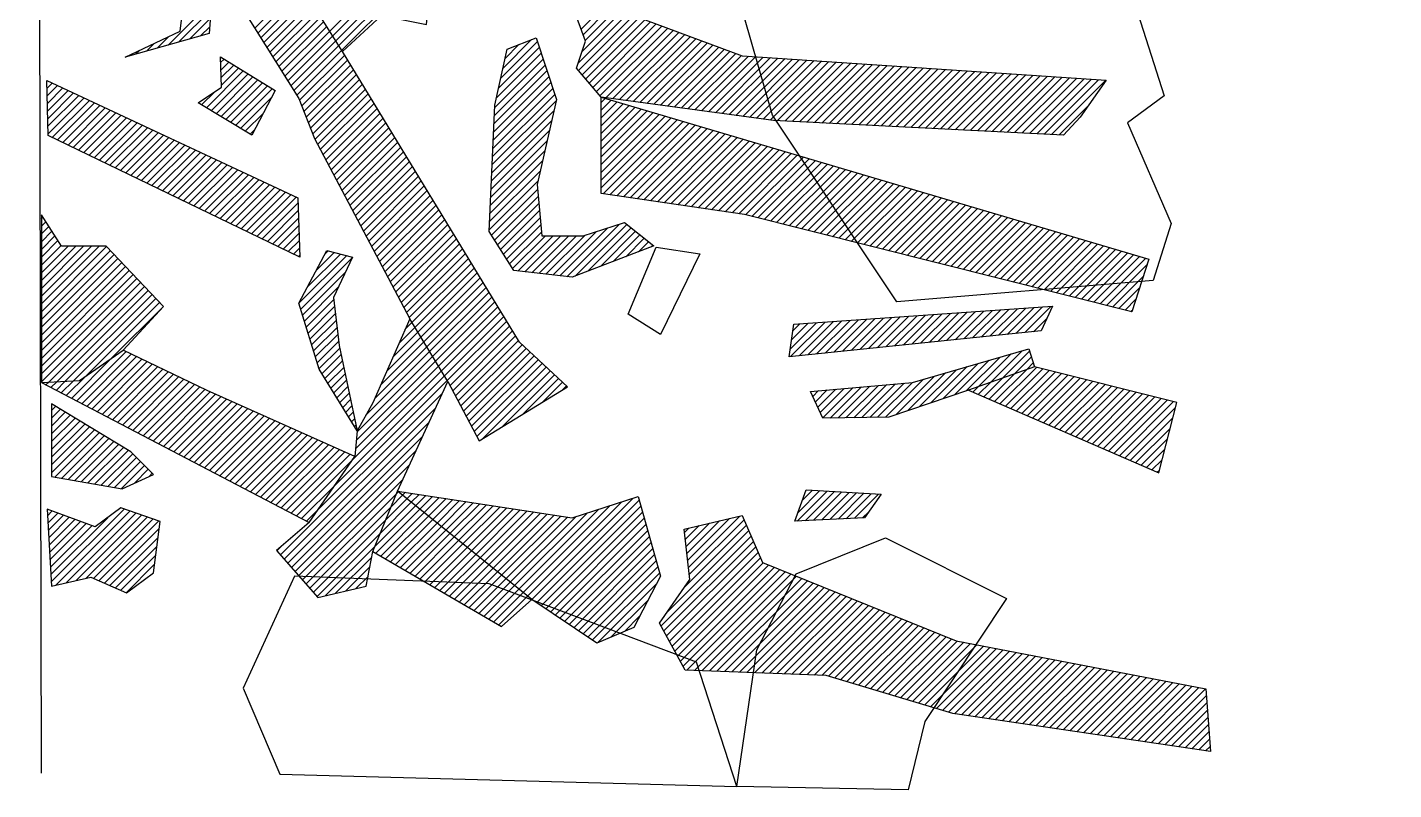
# Model space of a CAD drawing. Header units: metres. Extents: x -4.41 to -1.92, y -15.69 to -11.78.
# Drawn here: x -4.406 to -3.786, y -15.694 to -15.348 of the extents above; entities that cross this region are included whole.
import ezdxf

# ---------------------------------------------------------------- set-up
doc = ezdxf.new("R2010")
doc.units = ezdxf.units.M
doc.header["$LTSCALE"] = 25
doc.header["$MEASUREMENT"] = 0
doc.linetypes.add('STRICHPUNKTX2', pattern=[2, 1, -0.5, 0, -0.5])
doc.layers.get('0').update_dxf_attribs({"linetype": 'CONTINUOUS'})
for name, color, linetype in [('GRABUNGSGRENZE', 3, 'STRICHPUNKTX2'), ('KNOCHENSCHRAFF', 2, 'CONTINUOUS'), ('STEINE', 4, 'CONTINUOUS')]:
    doc.layers.add(name, color=color, linetype=linetype)

# ---------------------------------------------------------------- blocks, each defined once
blk = doc.blocks.new('*X5')
at = {"color": 0}
for p, q in [((-430.295, -1534.796), (-428.231, -1532.732)), ((-430.159, -1535.013), (-428.115, -1532.969)), ((-430.023, -1535.231), (-427.981, -1533.189)), ((-429.887, -1535.448), (-427.845, -1533.406)), ((-429.751, -1535.666), (-427.709, -1533.624)), ((-429.615, -1535.883), (-427.573, -1533.841)), ((-429.479, -1536.101), (-427.437, -1534.059)), ((-429.342, -1536.318), (-427.301, -1534.276)), ((-429.206, -1536.536), (-427.165, -1534.494)), ((-429.07, -1536.753), (-427.029, -1534.711)), ((-428.934, -1536.971), (-426.893, -1534.929)), ((-428.798, -1537.188), (-426.757, -1535.147)), ((-428.662, -1537.406), (-426.621, -1535.364)), ((-428.526, -1537.623), (-426.485, -1535.582)), ((-428.39, -1537.841), (-426.349, -1535.799)), ((-428.267, -1538.071), (-426.214, -1536.018)), ((-428.168, -1538.326), (-426.081, -1536.238)), ((-428.069, -1538.58), (-425.947, -1536.458)), ((-427.97, -1538.835), (-425.813, -1536.678)), ((-427.871, -1539.089), (-425.68, -1536.898)), ((-439.736, -1537.52), (-439.502, -1537.285)), ((-439.729, -1537.866), (-439.261, -1537.398)), ((-439.722, -1538.212), (-439.02, -1537.51)), ((-439.715, -1538.559), (-438.779, -1537.623)), ((-427.772, -1539.344), (-425.546, -1537.118)), ((-427.673, -1539.598), (-425.412, -1537.338)), ((-427.57, -1539.849), (-425.279, -1537.558)), ((-439.708, -1538.905), (-438.539, -1537.736)), ((-439.7, -1539.251), (-438.298, -1537.849)), ((-439.693, -1539.598), (-438.057, -1537.962)), ((-439.499, -1539.757), (-437.816, -1538.074)), ((-439.26, -1539.872), (-437.575, -1538.187)), ((-439.022, -1539.987), (-437.335, -1538.3)), ((-427.448, -1540.08), (-425.145, -1537.777)), ((-427.326, -1540.312), (-425.011, -1537.997)), ((-427.204, -1540.543), (-424.877, -1538.217)), ((-438.784, -1540.103), (-437.094, -1538.413)), ((-438.546, -1540.218), (-436.853, -1538.526)), ((-438.308, -1540.333), (-436.612, -1538.638)), ((-438.069, -1540.449), (-436.372, -1538.751)), ((-437.831, -1540.564), (-436.131, -1538.864)), ((-427.081, -1540.774), (-424.744, -1538.437)), ((-426.959, -1541.006), (-424.61, -1538.657)), ((-426.837, -1541.237), (-424.476, -1538.877)), ((-437.593, -1540.679), (-435.89, -1538.977)), ((-437.355, -1540.795), (-435.649, -1539.089)), ((-437.116, -1540.91), (-435.409, -1539.202)), ((-436.878, -1541.025), (-435.168, -1539.315)), ((-436.64, -1541.141), (-434.927, -1539.428)), ((-436.402, -1541.256), (-434.686, -1539.541)), ((-426.715, -1541.469), (-424.343, -1539.097)), ((-426.592, -1541.7), (-424.209, -1539.316)), ((-426.47, -1541.931), (-424.075, -1539.536)), ((-436.164, -1541.371), (-434.445, -1539.653)), ((-435.925, -1541.487), (-434.205, -1539.766)), ((-435.687, -1541.602), (-433.964, -1539.879)), ((-435.449, -1541.717), (-433.723, -1539.992)), ((-435.211, -1541.833), (-433.482, -1540.104)), ((-426.348, -1542.163), (-423.942, -1539.756)), ((-426.226, -1542.394), (-423.808, -1539.976)), ((-426.104, -1542.625), (-423.674, -1540.196)), ((-434.972, -1541.948), (-433.242, -1540.217)), ((-434.734, -1542.063), (-433.001, -1540.33)), ((-434.496, -1542.179), (-432.76, -1540.443)), ((-434.258, -1542.294), (-432.519, -1540.556)), ((-434.019, -1542.409), (-432.278, -1540.668)), ((-433.781, -1542.525), (-432.038, -1540.781)), ((-425.981, -1542.857), (-423.541, -1540.416)), ((-425.859, -1543.088), (-423.407, -1540.636)), ((-433.543, -1542.64), (-431.797, -1540.894)), ((-433.305, -1542.755), (-431.556, -1541.007)), ((-433.067, -1542.871), (-431.315, -1541.12)), ((-432.828, -1542.986), (-431.075, -1541.232)), ((-432.59, -1543.101), (-430.834, -1541.345)), ((-425.737, -1543.319), (-423.273, -1540.855)), ((-425.615, -1543.551), (-423.139, -1541.075)), ((-425.493, -1543.782), (-423.006, -1541.295)), ((-432.352, -1543.217), (-430.593, -1541.458)), ((-432.114, -1543.332), (-430.352, -1541.571)), ((-431.875, -1543.447), (-430.112, -1541.683)), ((-431.637, -1543.563), (-429.871, -1541.796)), ((-431.399, -1543.678), (-429.63, -1541.909)), ((-431.161, -1543.793), (-429.389, -1542.022)), ((-425.37, -1544.013), (-422.872, -1541.515)), ((-425.248, -1544.245), (-422.738, -1541.735)), ((-425.126, -1544.476), (-422.605, -1541.955)), ((-430.923, -1543.909), (-429.148, -1542.135)), ((-430.684, -1544.024), (-428.908, -1542.247)), ((-430.446, -1544.139), (-428.667, -1542.36)), ((-430.208, -1544.255), (-428.426, -1542.473)), ((-425.004, -1544.707), (-422.471, -1542.175)), ((-424.881, -1544.939), (-422.337, -1542.394)), ((-424.759, -1545.17), (-422.204, -1542.614)), ((-429.97, -1544.37), (-428.343, -1542.743)), ((-429.731, -1544.485), (-428.33, -1543.083)), ((-424.637, -1545.401), (-422.07, -1542.834)), ((-424.515, -1545.633), (-421.936, -1543.054)), ((-424.393, -1545.864), (-421.803, -1543.274)), ((-439.996, -1543.436), (-439.932, -1543.373)), ((-439.996, -1543.79), (-439.794, -1543.588)), ((-439.996, -1544.143), (-439.656, -1543.803)), ((-429.493, -1544.601), (-428.317, -1543.424)), ((-429.255, -1544.716), (-428.304, -1543.765)), ((-424.27, -1546.095), (-421.669, -1543.494)), ((-424.148, -1546.327), (-421.535, -1543.714)), ((-424.026, -1546.558), (-421.402, -1543.934)), ((-439.996, -1544.496), (-439.517, -1544.018)), ((-439.996, -1544.85), (-439.379, -1544.233)), ((-439.996, -1545.203), (-439.24, -1544.448)), ((-429.017, -1544.831), (-428.291, -1544.105)), ((-428.779, -1544.947), (-428.278, -1544.446)), ((-423.904, -1546.789), (-421.268, -1544.153)), ((-423.782, -1547.021), (-421.134, -1544.373)), ((-439.995, -1545.557), (-439.102, -1544.664)), ((-439.995, -1547.324), (-437.368, -1544.697)), ((-439.995, -1546.971), (-437.721, -1544.697)), ((-439.995, -1546.617), (-438.075, -1544.697)), ((-439.995, -1546.264), (-438.429, -1544.697)), ((-439.995, -1545.91), (-438.782, -1544.697)), ((-439.995, -1547.678), (-437.031, -1544.713)), ((-439.995, -1548.031), (-436.859, -1544.895)), ((-439.995, -1548.385), (-436.687, -1545.077)), ((-428.54, -1545.062), (-428.265, -1544.787)), ((-428.302, -1545.177), (-428.252, -1545.127)), ((-428.297, -1547.294), (-426.134, -1545.131)), ((-427.907, -1546.55), (-426.415, -1545.058)), ((-427.506, -1545.795), (-426.695, -1544.984)), ((-427.105, -1545.041), (-426.976, -1544.911)), ((-423.659, -1547.252), (-421, -1544.593)), ((-423.537, -1547.483), (-420.867, -1544.813)), ((-423.415, -1547.715), (-420.733, -1545.033)), ((-439.995, -1548.738), (-436.515, -1545.259)), ((-439.994, -1549.091), (-436.344, -1545.441)), ((-439.994, -1549.445), (-436.172, -1545.622)), ((-428.215, -1547.565), (-425.865, -1545.215)), ((-423.293, -1547.946), (-420.599, -1545.253)), ((-423.162, -1548.168), (-420.466, -1545.473)), ((-423.028, -1548.388), (-420.332, -1545.692)), ((-439.994, -1549.798), (-436, -1545.804)), ((-439.994, -1550.152), (-435.828, -1545.986)), ((-439.994, -1550.505), (-435.656, -1546.168)), ((-439.994, -1550.859), (-435.485, -1546.349)), ((-428.132, -1547.836), (-426.181, -1545.885)), ((-422.894, -1548.608), (-420.198, -1545.912)), ((-422.761, -1548.828), (-420.065, -1546.132)), ((-422.627, -1549.048), (-419.931, -1546.352)), ((-439.663, -1550.882), (-435.313, -1546.531)), ((-439.288, -1550.86), (-435.141, -1546.713)), ((-438.912, -1550.837), (-434.969, -1546.895)), ((-428.049, -1548.106), (-426.497, -1546.554)), ((-422.494, -1549.268), (-419.797, -1546.572)), ((-422.36, -1549.488), (-419.664, -1546.792)), ((-422.226, -1549.708), (-419.53, -1547.012)), ((-438.536, -1550.815), (-434.798, -1547.077)), ((-437.945, -1550.577), (-434.626, -1547.258)), ((-436.794, -1549.78), (-434.454, -1547.44)), ((-427.967, -1548.377), (-426.713, -1547.123)), ((-427.884, -1548.648), (-426.676, -1547.44)), ((-422.093, -1549.928), (-419.396, -1547.231)), ((-421.959, -1550.148), (-419.262, -1547.451)), ((-427.801, -1548.919), (-426.639, -1547.757)), ((-427.719, -1549.19), (-426.602, -1548.073)), ((-423.48, -1548.487), (-423.162, -1548.168)), ((-421.825, -1550.368), (-419.129, -1547.671)), ((-421.692, -1550.588), (-418.995, -1547.891)), ((-421.558, -1550.808), (-418.861, -1548.111)), ((-427.636, -1549.461), (-426.565, -1548.39)), ((-427.553, -1549.732), (-426.528, -1548.706)), ((-424.312, -1550.379), (-422.761, -1548.828)), ((-424.034, -1549.748), (-422.894, -1548.608)), ((-423.757, -1549.117), (-423.028, -1548.388)), ((-421.434, -1551.037), (-418.728, -1548.331)), ((-421.312, -1551.268), (-418.594, -1548.551)), ((-421.189, -1551.5), (-418.46, -1548.771)), ((-438.397, -1551.736), (-436.15, -1549.489)), ((-427.47, -1550.002), (-426.491, -1549.023)), ((-427.388, -1550.273), (-426.445, -1549.33)), ((-425.269, -1552.398), (-422.36, -1549.488)), ((-424.867, -1551.641), (-422.494, -1549.268)), ((-424.589, -1551.01), (-422.627, -1549.048)), ((-421.067, -1551.731), (-418.327, -1548.99)), ((-420.945, -1551.962), (-418.16, -1549.177)), ((-420.823, -1552.194), (-417.977, -1549.348)), ((-420.7, -1552.425), (-417.794, -1549.518)), ((-438.629, -1551.615), (-436.794, -1549.78)), ((-438.164, -1551.858), (-435.911, -1549.604)), ((-437.932, -1551.979), (-435.672, -1549.719)), ((-437.7, -1552.1), (-435.433, -1549.833)), ((-437.468, -1552.222), (-435.194, -1549.948)), ((-437.236, -1552.343), (-434.955, -1550.062)), ((-427.255, -1550.494), (-426.383, -1549.622)), ((-427.12, -1550.713), (-426.322, -1549.914)), ((-425.692, -1553.527), (-422.093, -1549.928)), ((-425.658, -1553.14), (-422.226, -1549.708)), ((-420.578, -1552.656), (-417.611, -1549.689)), ((-420.456, -1552.887), (-417.427, -1549.859)), ((-420.334, -1553.119), (-417.244, -1550.029)), ((-438.861, -1551.493), (-437.945, -1550.577)), ((-437.003, -1552.464), (-434.716, -1550.177)), ((-436.771, -1552.586), (-434.477, -1550.292)), ((-436.539, -1552.707), (-434.238, -1550.406)), ((-436.307, -1552.828), (-433.999, -1550.521)), ((-436.075, -1552.95), (-433.76, -1550.635)), ((-435.842, -1553.071), (-433.521, -1550.75)), ((-426.985, -1550.931), (-426.26, -1550.206)), ((-426.85, -1551.15), (-426.199, -1550.498)), ((-426.658, -1555.554), (-421.692, -1550.588)), ((-425.855, -1554.397), (-421.825, -1550.368)), ((-425.726, -1553.914), (-421.959, -1550.148)), ((-420.211, -1553.35), (-417.061, -1550.2)), ((-419.951, -1553.443), (-416.878, -1550.37)), ((-419.049, -1552.895), (-416.694, -1550.54)), ((-418.147, -1552.346), (-416.511, -1550.711)), ((-439.79, -1551.008), (-439.663, -1550.882)), ((-439.558, -1551.129), (-439.288, -1550.86)), ((-439.325, -1551.251), (-438.912, -1550.837)), ((-439.093, -1551.372), (-438.536, -1550.815)), ((-435.61, -1553.193), (-433.282, -1550.865)), ((-435.378, -1553.314), (-433.043, -1550.979)), ((-435.146, -1553.435), (-432.804, -1551.094)), ((-434.914, -1553.557), (-432.566, -1551.208)), ((-434.681, -1553.678), (-432.323, -1551.32)), ((-427.462, -1556.712), (-421.558, -1550.808)), ((-426.715, -1551.368), (-426.137, -1550.79)), ((-426.58, -1551.587), (-426.076, -1551.082)), ((-426.445, -1551.805), (-426.014, -1551.374)), ((-417.245, -1551.798), (-416.328, -1550.881)), ((-416.343, -1551.25), (-416.145, -1551.051)), ((-434.449, -1553.799), (-432.079, -1551.429)), ((-434.217, -1553.921), (-431.835, -1551.538)), ((-433.985, -1554.042), (-431.59, -1551.647)), ((-433.753, -1554.163), (-431.346, -1551.756)), ((-433.521, -1554.285), (-431.101, -1551.866)), ((-433.288, -1554.406), (-430.857, -1551.975)), ((-429.13, -1558.734), (-421.784, -1551.387)), ((-426.31, -1552.024), (-425.952, -1551.666)), ((-426.174, -1552.242), (-425.891, -1551.958)), ((-433.056, -1554.528), (-430.613, -1552.084)), ((-432.824, -1554.649), (-430.368, -1552.193)), ((-432.592, -1554.77), (-430.124, -1552.302)), ((-432.36, -1554.892), (-429.879, -1552.411)), ((-432.127, -1555.013), (-429.635, -1552.521)), ((-428.965, -1558.921), (-422.083, -1552.04)), ((-426.039, -1552.46), (-425.829, -1552.25)), ((-425.904, -1552.679), (-425.768, -1552.542)), ((-431.895, -1555.134), (-429.391, -1552.63)), ((-431.663, -1555.256), (-429.146, -1552.739)), ((-431.431, -1555.377), (-428.902, -1552.848)), ((-431.199, -1555.498), (-428.657, -1552.957)), ((-430.966, -1555.62), (-428.413, -1553.066)), ((-430.734, -1555.741), (-428.169, -1553.176)), ((-428.799, -1559.109), (-422.383, -1552.693)), ((-425.769, -1552.897), (-425.706, -1552.834)), ((-430.502, -1555.862), (-427.924, -1553.285)), ((-430.27, -1555.984), (-427.68, -1553.394)), ((-430.038, -1556.105), (-427.435, -1553.503)), ((-429.805, -1556.227), (-427.191, -1553.612)), ((-429.573, -1556.348), (-426.947, -1553.721)), ((-429.341, -1556.469), (-426.702, -1553.83)), ((-428.634, -1559.297), (-422.683, -1553.347)), ((-429.109, -1556.591), (-426.458, -1553.94)), ((-428.877, -1556.712), (-426.213, -1554.049)), ((-428.644, -1556.833), (-425.969, -1554.158)), ((-428.468, -1559.485), (-422.983, -1554)), ((-428.412, -1556.955), (-425.855, -1554.397)), ((-428.302, -1559.673), (-423.283, -1554.653)), ((-428.18, -1557.076), (-426.658, -1555.554)), ((-428.137, -1559.861), (-423.582, -1555.307)), ((-427.971, -1560.049), (-423.871, -1555.949)), ((-424.599, -1557.738), (-423.196, -1556.335)), ((-424.356, -1557.141), (-423.392, -1556.177)), ((-424.114, -1556.545), (-423.588, -1556.019)), ((-423.871, -1555.949), (-423.783, -1555.861)), ((-423.783, -1555.861), (-423.761, -1555.839)), ((-423.588, -1556.019), (-423.454, -1555.886)), ((-423.392, -1556.177), (-423.148, -1555.933)), ((-423.196, -1556.335), (-422.841, -1555.98)), ((-423.001, -1556.493), (-422.535, -1556.027)), ((-422.805, -1556.651), (-422.228, -1556.074)), ((-422.61, -1556.809), (-421.922, -1556.121)), ((-422.414, -1556.967), (-421.615, -1556.168)), ((-422.219, -1557.125), (-421.309, -1556.215)), ((-422.023, -1557.283), (-421.003, -1556.262)), ((-421.827, -1557.441), (-420.696, -1556.31)), ((-417.916, -1560.601), (-413.637, -1556.322)), ((-417.721, -1560.759), (-413.116, -1556.154)), ((-417.509, -1560.901), (-412.845, -1556.237)), ((-405.669, -1557.193), (-404.307, -1555.83)), ((-405.627, -1556.797), (-404.641, -1555.81)), ((-405.431, -1556.247), (-404.974, -1555.791)), ((-405.298, -1557.175), (-403.973, -1555.85)), ((-404.926, -1557.156), (-403.639, -1555.87)), ((-404.554, -1557.138), (-403.306, -1555.89)), ((-404.183, -1557.12), (-402.972, -1555.91)), ((-403.811, -1557.102), (-402.638, -1555.929)), ((-403.439, -1557.084), (-402.305, -1555.949)), ((-403.068, -1557.066), (-401.971, -1555.969)), ((-439.721, -1556.949), (-439.505, -1556.734)), ((-439.701, -1557.283), (-439.247, -1556.83)), ((-439.682, -1557.617), (-438.99, -1556.926)), ((-439.545, -1559.956), (-436.235, -1556.646)), ((-439.35, -1560.114), (-435.972, -1556.736)), ((-438.891, -1560.009), (-435.709, -1556.826)), ((-438.433, -1559.904), (-435.445, -1556.917)), ((-427.948, -1557.197), (-427.462, -1556.712)), ((-427.805, -1560.237), (-424.114, -1556.545)), ((-424.842, -1558.334), (-423.001, -1556.493)), ((-424.807, -1558.653), (-422.805, -1556.651)), ((-424.584, -1558.783), (-422.61, -1556.809)), ((-424.36, -1558.913), (-422.414, -1556.967)), ((-421.632, -1557.599), (-420.39, -1556.357)), ((-421.436, -1557.757), (-420.083, -1556.404)), ((-421.241, -1557.915), (-419.777, -1556.451)), ((-421.045, -1558.073), (-419.47, -1556.498)), ((-420.85, -1558.231), (-419.164, -1556.545)), ((-420.654, -1558.389), (-418.857, -1556.592)), ((-420.459, -1558.547), (-418.551, -1556.639)), ((-420.263, -1558.705), (-418.244, -1556.686)), ((-420.067, -1558.863), (-417.938, -1556.733)), ((-419.872, -1559.021), (-417.631, -1556.78)), ((-419.676, -1559.179), (-417.325, -1556.827)), ((-419.481, -1559.337), (-417.018, -1556.874)), ((-419.285, -1559.495), (-416.712, -1556.921)), ((-419.09, -1559.653), (-416.405, -1556.968)), ((-418.503, -1560.127), (-415.202, -1556.826)), ((-418.307, -1560.285), (-414.681, -1556.658)), ((-418.112, -1560.443), (-414.159, -1556.49)), ((-417.298, -1561.043), (-412.768, -1556.513)), ((-417.086, -1561.185), (-412.69, -1556.789)), ((-402.696, -1557.048), (-402.43, -1556.782)), ((-439.662, -1557.952), (-438.732, -1557.021)), ((-439.643, -1558.286), (-438.474, -1557.117)), ((-439.623, -1558.62), (-438.217, -1557.213)), ((-439.604, -1558.954), (-437.959, -1557.309)), ((-439.584, -1559.288), (-437.701, -1557.405)), ((-439.565, -1559.622), (-436.982, -1557.04)), ((-437.974, -1559.799), (-435.182, -1557.007)), ((-437.626, -1559.805), (-434.918, -1557.097)), ((-437.38, -1559.912), (-434.655, -1557.187)), ((-437.134, -1560.02), (-434.644, -1557.53)), ((-427.64, -1560.425), (-424.356, -1557.141)), ((-424.137, -1559.043), (-422.219, -1557.125)), ((-423.914, -1559.173), (-422.023, -1557.283)), ((-423.69, -1559.304), (-421.827, -1557.441)), ((-418.894, -1559.811), (-416.099, -1557.016)), ((-418.698, -1559.969), (-415.724, -1556.994)), ((-416.875, -1561.327), (-412.612, -1557.064)), ((-416.664, -1561.469), (-412.534, -1557.34)), ((-410.792, -1560.194), (-407.974, -1557.377)), ((-410.786, -1557.714), (-410.575, -1557.502)), ((-410.751, -1558.032), (-410.115, -1557.396)), ((-410.716, -1558.35), (-409.655, -1557.289)), ((-410.68, -1558.668), (-409.195, -1557.183)), ((-410.645, -1558.986), (-408.735, -1557.077)), ((-410.609, -1559.304), (-408.276, -1556.971)), ((-410.574, -1559.622), (-408.081, -1557.129)), ((-436.888, -1560.127), (-434.697, -1557.936)), ((-427.474, -1560.613), (-424.599, -1557.738)), ((-423.467, -1559.434), (-421.632, -1557.599)), ((-423.243, -1559.564), (-421.436, -1557.757)), ((-423.02, -1559.694), (-421.241, -1557.915)), ((-422.796, -1559.824), (-421.045, -1558.073)), ((-416.452, -1561.612), (-412.456, -1557.616)), ((-416.241, -1561.754), (-412.379, -1557.892)), ((-416.029, -1561.896), (-412.301, -1558.167)), ((-411.849, -1561.959), (-407.762, -1557.871)), ((-411.724, -1562.187), (-407.656, -1558.119)), ((-411.586, -1561.342), (-407.868, -1557.624)), ((-436.642, -1560.235), (-434.75, -1558.343)), ((-436.396, -1560.342), (-434.803, -1558.749)), ((-429.296, -1558.546), (-429.045, -1558.295)), ((-427.089, -1560.582), (-424.842, -1558.334)), ((-422.573, -1559.954), (-420.85, -1558.231)), ((-422.349, -1560.084), (-420.654, -1558.389)), ((-422.126, -1560.214), (-420.459, -1558.547)), ((-421.902, -1560.344), (-420.263, -1558.705)), ((-415.818, -1562.038), (-412.223, -1558.443)), ((-415.606, -1562.18), (-412.145, -1558.719)), ((-411.599, -1562.415), (-407.55, -1558.366)), ((-411.474, -1562.644), (-407.444, -1558.614)), ((-436.15, -1560.45), (-434.856, -1559.156)), ((-426.629, -1560.474), (-424.991, -1558.836)), ((-426.168, -1560.367), (-425.075, -1559.275)), ((-421.679, -1560.474), (-420.067, -1558.863)), ((-421.456, -1560.605), (-419.872, -1559.021)), ((-421.232, -1560.735), (-419.676, -1559.179)), ((-421.009, -1560.865), (-419.481, -1559.337)), ((-415.395, -1562.322), (-412.068, -1558.995)), ((-415.183, -1562.464), (-411.99, -1559.271)), ((-411.349, -1562.872), (-407.338, -1558.861)), ((-411.224, -1563.1), (-407.214, -1559.091)), ((-411.098, -1563.329), (-406.963, -1559.193)), ((-410.973, -1563.557), (-406.711, -1559.295)), ((-410.848, -1563.786), (-406.459, -1559.397)), ((-425.707, -1560.26), (-425.16, -1559.713)), ((-420.785, -1560.995), (-419.285, -1559.495)), ((-420.562, -1561.125), (-419.09, -1559.653)), ((-420.338, -1561.255), (-418.894, -1559.811)), ((-420.115, -1561.385), (-418.698, -1559.969)), ((-414.972, -1562.606), (-411.912, -1559.546)), ((-414.744, -1562.732), (-412.055, -1560.043)), ((-410.674, -1563.965), (-406.207, -1559.499)), ((-410.334, -1563.978), (-405.956, -1559.6)), ((-409.994, -1563.992), (-405.704, -1559.702)), ((-409.653, -1564.005), (-405.452, -1559.804)), ((-409.313, -1564.019), (-405.2, -1559.906)), ((-408.973, -1564.032), (-404.949, -1560.008)), ((-419.891, -1561.515), (-418.503, -1560.127)), ((-419.668, -1561.645), (-418.307, -1560.285)), ((-419.445, -1561.776), (-418.112, -1560.443)), ((-419.221, -1561.906), (-417.916, -1560.601)), ((-408.633, -1564.045), (-404.697, -1560.109)), ((-408.293, -1564.059), (-404.445, -1560.211)), ((-407.953, -1564.072), (-404.193, -1560.313)), ((-407.613, -1564.086), (-403.942, -1560.415)), ((-407.272, -1564.099), (-403.69, -1560.516)), ((-406.932, -1564.112), (-403.438, -1560.618)), ((-417.749, -1560.787), (-417.721, -1560.759)), ((-414.13, -1562.471), (-412.44, -1560.781)), ((-406.592, -1564.126), (-403.186, -1560.72)), ((-406.252, -1564.139), (-402.934, -1560.822)), ((-405.912, -1564.153), (-402.683, -1560.924)), ((-405.572, -1564.166), (-402.431, -1561.025)), ((-405.232, -1564.18), (-402.179, -1561.127)), ((-404.891, -1564.193), (-401.927, -1561.229)), ((-413.515, -1562.21), (-412.825, -1561.52)), ((-404.551, -1564.206), (-401.676, -1561.331)), ((-404.238, -1564.246), (-401.424, -1561.433)), ((-403.966, -1564.328), (-401.172, -1561.534)), ((-403.694, -1564.41), (-400.92, -1561.636)), ((-403.422, -1564.492), (-400.669, -1561.738)), ((-403.15, -1564.573), (-400.417, -1561.84)), ((-402.879, -1564.655), (-400.165, -1561.942)), ((-402.607, -1564.737), (-399.913, -1562.043)), ((-402.335, -1564.818), (-399.662, -1562.145)), ((-402.063, -1564.9), (-399.41, -1562.247)), ((-401.791, -1564.982), (-399.158, -1562.349)), ((-401.519, -1565.064), (-398.906, -1562.45)), ((-401.248, -1565.145), (-398.655, -1562.552)), ((-400.976, -1565.227), (-398.395, -1562.646)), ((-400.704, -1565.309), (-398.099, -1562.703)), ((-400.432, -1565.39), (-397.802, -1562.761)), ((-400.16, -1565.472), (-397.506, -1562.818)), ((-399.888, -1565.554), (-397.209, -1562.875)), ((-399.617, -1565.636), (-396.913, -1562.932)), ((-399.345, -1565.717), (-396.616, -1562.989)), ((-399.073, -1565.799), (-396.32, -1563.046)), ((-398.801, -1565.881), (-396.023, -1563.103)), ((-398.52, -1565.953), (-395.727, -1563.16)), ((-398.212, -1565.999), (-395.43, -1563.217)), ((-397.904, -1566.044), (-395.134, -1563.274)), ((-397.596, -1566.09), (-394.837, -1563.331)), ((-397.288, -1566.135), (-394.541, -1563.388)), ((-396.98, -1566.181), (-394.244, -1563.446)), ((-396.671, -1566.226), (-393.948, -1563.503)), ((-396.363, -1566.272), (-393.652, -1563.56)), ((-396.055, -1566.317), (-393.355, -1563.617)), ((-395.747, -1566.362), (-393.059, -1563.674)), ((-395.439, -1566.408), (-392.762, -1563.731)), ((-395.131, -1566.453), (-392.466, -1563.788)), ((-394.823, -1566.499), (-392.169, -1563.845)), ((-394.515, -1566.544), (-391.873, -1563.902)), ((-394.207, -1566.59), (-391.576, -1563.959)), ((-393.899, -1566.635), (-391.28, -1564.016)), ((-393.591, -1566.681), (-390.983, -1564.073)), ((-393.282, -1566.726), (-390.687, -1564.131)), ((-392.974, -1566.772), (-390.39, -1564.188)), ((-392.666, -1566.817), (-390.094, -1564.245)), ((-392.358, -1566.863), (-389.797, -1564.302)), ((-392.05, -1566.908), (-389.501, -1564.359)), ((-391.742, -1566.953), (-389.204, -1564.416)), ((-391.434, -1566.999), (-388.908, -1564.473)), ((-391.126, -1567.044), (-388.612, -1564.53)), ((-390.818, -1567.09), (-388.315, -1564.587)), ((-390.51, -1567.135), (-388.019, -1564.644)), ((-390.201, -1567.181), (-387.722, -1564.701)), ((-389.893, -1567.226), (-387.426, -1564.758)), ((-389.585, -1567.272), (-387.129, -1564.816)), ((-389.277, -1567.317), (-387.084, -1565.124)), ((-388.969, -1567.363), (-387.06, -1565.454)), ((-388.661, -1567.408), (-387.037, -1565.784)), ((-388.353, -1567.453), (-387.013, -1566.114)), ((-388.045, -1567.499), (-386.989, -1566.444)), ((-387.737, -1567.544), (-386.966, -1566.773)), ((-387.429, -1567.59), (-386.942, -1567.103)), ((-387.121, -1567.635), (-386.918, -1567.433))]:
    blk.add_line(p, q, dxfattribs=at)
blk = doc.blocks.new('*X6')
at = {"color": 0}
for p, q in [((-426.893, -1534.929), (-422.319, -1530.356)), ((-426.757, -1535.147), (-422.237, -1530.627)), ((-426.621, -1535.364), (-422.155, -1530.898)), ((-426.485, -1535.582), (-422.186, -1531.283)), ((-426.349, -1535.799), (-422.224, -1531.674)), ((-434.239, -1535.558), (-432.27, -1533.588)), ((-433.747, -1535.42), (-432.296, -1533.969)), ((-415.486, -1534.836), (-414.616, -1533.966)), ((-415.391, -1535.095), (-414.291, -1533.995)), ((-433.256, -1535.282), (-432.323, -1534.349)), ((-415.616, -1536.381), (-413.354, -1534.119)), ((-415.598, -1536.716), (-413.097, -1534.214)), ((-415.44, -1535.851), (-413.64, -1534.051)), ((-415.436, -1536.907), (-412.839, -1534.31)), ((-415.296, -1535.354), (-413.966, -1534.023)), ((-415.274, -1537.099), (-412.581, -1534.406)), ((-415.112, -1537.29), (-412.323, -1534.502)), ((-414.95, -1537.482), (-412.065, -1534.597)), ((-434.73, -1535.695), (-434.21, -1535.176)), ((-432.765, -1535.144), (-432.349, -1534.729)), ((-414.788, -1537.673), (-411.807, -1534.693)), ((-414.626, -1537.865), (-411.549, -1534.789)), ((-414.363, -1537.956), (-411.292, -1534.884)), ((-414.052, -1537.998), (-411.034, -1534.98)), ((-413.741, -1538.041), (-410.776, -1535.076)), ((-413.43, -1538.083), (-410.518, -1535.171)), ((-435.712, -1535.971), (-435.544, -1535.802)), ((-435.221, -1535.833), (-434.877, -1535.489)), ((-419.236, -1537.526), (-417.38, -1535.669)), ((-419.137, -1537.072), (-417.467, -1535.403)), ((-419.037, -1536.619), (-417.732, -1535.314)), ((-418.937, -1536.166), (-418.306, -1535.535)), ((-413.119, -1538.125), (-410.26, -1535.267)), ((-412.807, -1538.168), (-410.002, -1535.363)), ((-412.496, -1538.21), (-409.744, -1535.458)), ((-412.185, -1538.253), (-409.487, -1535.554)), ((-411.874, -1538.295), (-409.229, -1535.65)), ((-411.563, -1538.337), (-408.971, -1535.746)), ((-411.251, -1538.38), (-408.713, -1535.841)), ((-431.853, -1536.353), (-431.7, -1536.201)), ((-431.84, -1536.694), (-431.481, -1536.335)), ((-431.827, -1537.035), (-431.261, -1536.469)), ((-419.425, -1538.775), (-417.118, -1536.468)), ((-419.408, -1538.405), (-417.205, -1536.202)), ((-419.336, -1537.979), (-417.292, -1535.935)), ((-410.94, -1538.422), (-408.455, -1535.937)), ((-410.629, -1538.464), (-408.197, -1536.033)), ((-410.318, -1538.507), (-407.875, -1536.064)), ((-410.007, -1538.549), (-407.544, -1536.086)), ((-409.695, -1538.591), (-407.213, -1536.109)), ((-409.384, -1538.634), (-406.881, -1536.131)), ((-409.073, -1538.676), (-406.55, -1536.153)), ((-408.762, -1538.718), (-406.219, -1536.176)), ((-408.451, -1538.761), (-405.888, -1536.198)), ((-408.139, -1538.803), (-405.557, -1536.22)), ((-407.828, -1538.845), (-405.225, -1536.243)), ((-407.517, -1538.888), (-404.894, -1536.265)), ((-407.206, -1538.93), (-404.563, -1536.287)), ((-406.895, -1538.972), (-404.232, -1536.31)), ((-406.57, -1539.002), (-403.9, -1536.332)), ((-406.234, -1539.019), (-403.569, -1536.354)), ((-405.897, -1539.036), (-403.238, -1536.377)), ((-405.56, -1539.052), (-402.907, -1536.399)), ((-405.223, -1539.069), (-402.576, -1536.421)), ((-404.887, -1539.086), (-402.244, -1536.444)), ((-404.55, -1539.103), (-401.913, -1536.466)), ((-404.213, -1539.12), (-401.582, -1536.488)), ((-432.5, -1538.415), (-430.823, -1536.738)), ((-432.28, -1538.548), (-430.603, -1536.872)), ((-432.059, -1538.681), (-430.384, -1537.006)), ((-431.814, -1537.376), (-431.042, -1536.603)), ((-419.457, -1539.514), (-416.943, -1537.001)), ((-419.441, -1539.144), (-417.031, -1536.734)), ((-403.876, -1539.136), (-401.251, -1536.511)), ((-403.54, -1539.153), (-400.919, -1536.533)), ((-403.203, -1539.17), (-400.588, -1536.555)), ((-402.866, -1539.187), (-400.257, -1536.578)), ((-402.529, -1539.204), (-399.926, -1536.6)), ((-402.193, -1539.22), (-399.595, -1536.622)), ((-401.856, -1539.237), (-399.263, -1536.645)), ((-401.519, -1539.254), (-398.932, -1536.667)), ((-401.182, -1539.271), (-398.601, -1536.689)), ((-400.846, -1539.288), (-398.27, -1536.712)), ((-400.509, -1539.304), (-397.938, -1536.734)), ((-400.172, -1539.321), (-397.607, -1536.756)), ((-399.836, -1539.338), (-397.276, -1536.779)), ((-399.499, -1539.355), (-396.945, -1536.801)), ((-399.162, -1539.372), (-396.614, -1536.823)), ((-398.825, -1539.389), (-396.282, -1536.846)), ((-398.489, -1539.405), (-395.951, -1536.868)), ((-398.152, -1539.422), (-395.62, -1536.89)), ((-397.815, -1539.439), (-395.289, -1536.913)), ((-397.478, -1539.456), (-394.957, -1536.935)), ((-397.142, -1539.473), (-394.626, -1536.957)), ((-396.805, -1539.489), (-394.295, -1536.98)), ((-396.468, -1539.506), (-393.964, -1537.002)), ((-396.131, -1539.523), (-393.633, -1537.024)), ((-395.795, -1539.54), (-393.301, -1537.047)), ((-395.458, -1539.557), (-392.97, -1537.069)), ((-395.121, -1539.573), (-392.639, -1537.091)), ((-432.721, -1538.282), (-432.118, -1537.68)), ((-431.839, -1538.814), (-430.165, -1537.14)), ((-431.618, -1538.948), (-429.945, -1537.274)), ((-431.398, -1539.081), (-429.726, -1537.409)), ((-431.177, -1539.214), (-429.507, -1537.543)), ((-419.49, -1540.254), (-416.769, -1537.533)), ((-419.473, -1539.884), (-416.856, -1537.267)), ((-394.784, -1539.59), (-392.308, -1537.114)), ((-394.448, -1539.607), (-391.976, -1537.136)), ((-394.111, -1539.624), (-391.645, -1537.158)), ((-430.957, -1539.347), (-429.517, -1537.907)), ((-419.522, -1540.993), (-416.62, -1538.091)), ((-419.506, -1540.624), (-416.682, -1537.8)), ((-414.572, -1538.165), (-414.389, -1537.982)), ((-414.572, -1538.518), (-414.116, -1538.063)), ((-414.572, -1538.872), (-413.844, -1538.143)), ((-414.572, -1539.225), (-413.571, -1538.224)), ((-414.572, -1539.579), (-413.298, -1538.305)), ((-393.774, -1539.641), (-392.435, -1538.302)), ((-430.737, -1539.48), (-429.907, -1538.651)), ((-419.538, -1541.363), (-416.722, -1538.547)), ((-414.572, -1539.932), (-413.025, -1538.386)), ((-414.572, -1540.286), (-412.753, -1538.467)), ((-414.572, -1540.639), (-412.48, -1538.547)), ((-414.571, -1540.993), (-412.207, -1538.628)), ((-414.571, -1541.346), (-411.934, -1538.709)), ((-414.571, -1541.699), (-411.662, -1538.79)), ((-414.571, -1542.053), (-411.389, -1538.871)), ((-414.479, -1542.314), (-411.116, -1538.951)), ((-430.516, -1539.613), (-430.297, -1539.394)), ((-419.571, -1542.103), (-416.925, -1539.457)), ((-419.555, -1541.733), (-416.823, -1539.002)), ((-414.171, -1542.36), (-410.843, -1539.032)), ((-413.863, -1542.406), (-410.571, -1539.113)), ((-413.555, -1542.451), (-410.298, -1539.194)), ((-413.247, -1542.497), (-410.025, -1539.275)), ((-412.939, -1542.542), (-409.752, -1539.355)), ((-412.631, -1542.588), (-409.48, -1539.436)), ((-412.324, -1542.634), (-409.207, -1539.517)), ((-419.587, -1542.473), (-417.027, -1539.912)), ((-412.016, -1542.679), (-408.934, -1539.598)), ((-411.708, -1542.725), (-408.661, -1539.679)), ((-411.4, -1542.771), (-408.389, -1539.759)), ((-411.092, -1542.816), (-408.116, -1539.84)), ((-410.784, -1542.862), (-407.843, -1539.921)), ((-410.476, -1542.907), (-407.57, -1540.002)), ((-410.168, -1542.953), (-407.298, -1540.083)), ((-409.86, -1542.999), (-407.025, -1540.163)), ((-419.62, -1543.212), (-417.23, -1540.823)), ((-419.603, -1542.843), (-417.129, -1540.368)), ((-409.552, -1543.044), (-406.752, -1540.244)), ((-409.244, -1543.09), (-406.479, -1540.325)), ((-408.936, -1543.136), (-406.207, -1540.406)), ((-408.628, -1543.181), (-405.934, -1540.487)), ((-408.32, -1543.227), (-405.661, -1540.567)), ((-408.017, -1543.277), (-405.388, -1540.648)), ((-407.734, -1543.348), (-405.116, -1540.729)), ((-407.451, -1543.418), (-404.843, -1540.81)), ((-419.636, -1543.582), (-417.332, -1541.278)), ((-407.169, -1543.489), (-404.57, -1540.891)), ((-406.886, -1543.56), (-404.297, -1540.971)), ((-406.604, -1543.631), (-404.024, -1541.052)), ((-406.321, -1543.702), (-403.752, -1541.133)), ((-406.039, -1543.773), (-403.479, -1541.214)), ((-405.756, -1543.844), (-403.206, -1541.295)), ((-405.473, -1543.915), (-402.933, -1541.375)), ((-419.652, -1543.952), (-417.434, -1541.733)), ((-405.191, -1543.986), (-402.661, -1541.456)), ((-404.908, -1544.057), (-402.388, -1541.537)), ((-404.626, -1544.128), (-402.115, -1541.618)), ((-404.343, -1544.199), (-401.842, -1541.699)), ((-404.06, -1544.27), (-401.57, -1541.779)), ((-403.778, -1544.341), (-401.297, -1541.86)), ((-403.495, -1544.412), (-401.024, -1541.941)), ((-403.213, -1544.483), (-400.751, -1542.022)), ((-419.548, -1544.202), (-417.451, -1542.105)), ((-419.412, -1544.419), (-417.423, -1542.43)), ((-402.93, -1544.554), (-400.479, -1542.103)), ((-402.648, -1544.625), (-400.206, -1542.183)), ((-402.365, -1544.696), (-399.933, -1542.264)), ((-402.082, -1544.767), (-399.66, -1542.345)), ((-401.8, -1544.838), (-399.388, -1542.426)), ((-401.517, -1544.909), (-399.115, -1542.507)), ((-401.235, -1544.98), (-398.842, -1542.587)), ((-400.952, -1545.051), (-398.569, -1542.668)), ((-419.275, -1544.636), (-417.395, -1542.755)), ((-419.139, -1544.853), (-417.366, -1543.08)), ((-400.67, -1545.122), (-398.297, -1542.749)), ((-400.387, -1545.193), (-398.024, -1542.83)), ((-400.104, -1545.264), (-397.751, -1542.911)), ((-399.822, -1545.335), (-397.478, -1542.991)), ((-399.539, -1545.406), (-397.206, -1543.072)), ((-399.257, -1545.477), (-396.933, -1543.153)), ((-398.974, -1545.548), (-396.66, -1543.234)), ((-398.691, -1545.619), (-396.387, -1543.315)), ((-419.002, -1545.07), (-417.338, -1543.405)), ((-418.866, -1545.287), (-417.31, -1543.731)), ((-416.448, -1546.051), (-414.268, -1543.871)), ((-416.131, -1546.087), (-413.744, -1543.701)), ((-415.75, -1546.06), (-413.397, -1543.708)), ((-415.176, -1545.84), (-413.202, -1543.866)), ((-398.409, -1545.69), (-396.115, -1543.395)), ((-398.126, -1545.761), (-395.842, -1543.476)), ((-397.844, -1545.832), (-395.569, -1543.557)), ((-397.561, -1545.903), (-395.296, -1543.638)), ((-397.279, -1545.974), (-395.024, -1543.719)), ((-396.996, -1546.044), (-394.751, -1543.799)), ((-396.713, -1546.115), (-394.478, -1543.88)), ((-418.729, -1545.504), (-417.281, -1544.056)), ((-418.593, -1545.721), (-417.106, -1544.234)), ((-418.35, -1545.832), (-416.752, -1544.234)), ((-418.033, -1545.868), (-416.398, -1544.234)), ((-417.716, -1545.905), (-416.045, -1544.233)), ((-417.399, -1545.941), (-415.691, -1544.233)), ((-417.082, -1545.978), (-415.315, -1544.211)), ((-416.765, -1546.014), (-414.791, -1544.041)), ((-414.603, -1545.62), (-413.006, -1544.024)), ((-414.029, -1545.4), (-412.811, -1544.181)), ((-413.455, -1545.179), (-412.615, -1544.339)), ((-412.881, -1544.959), (-412.419, -1544.497)), ((-396.431, -1546.186), (-394.205, -1543.961)), ((-396.148, -1546.257), (-393.933, -1544.042)), ((-395.866, -1546.328), (-393.66, -1544.123)), ((-395.583, -1546.399), (-393.387, -1544.203)), ((-395.3, -1546.47), (-393.114, -1544.284)), ((-395.018, -1546.541), (-392.842, -1544.365)), ((-394.735, -1546.612), (-392.569, -1544.446)), ((-394.453, -1546.683), (-392.296, -1544.527)), ((-412.307, -1544.739), (-412.224, -1544.655)), ((-394.17, -1546.754), (-392.023, -1544.607)), ((-393.888, -1546.825), (-391.751, -1544.688)), ((-393.605, -1546.896), (-391.478, -1544.769)), ((-393.322, -1546.967), (-391.205, -1544.85)), ((-393.04, -1547.038), (-390.932, -1544.931)), ((-392.757, -1547.109), (-390.659, -1545.011)), ((-392.475, -1547.18), (-390.387, -1545.092)), ((-392.192, -1547.251), (-390.114, -1545.173)), ((-391.909, -1547.322), (-389.841, -1545.254)), ((-391.627, -1547.393), (-389.787, -1545.553)), ((-391.344, -1547.464), (-389.952, -1546.072)), ((-391.062, -1547.535), (-390.118, -1546.591)), ((-398.487, -1548.95), (-397.184, -1547.647)), ((-398.093, -1548.909), (-396.804, -1547.621)), ((-397.699, -1548.869), (-396.424, -1547.594)), ((-397.305, -1548.829), (-396.045, -1547.568)), ((-396.911, -1548.788), (-395.665, -1547.541)), ((-396.517, -1548.748), (-395.285, -1547.515)), ((-396.124, -1548.708), (-394.905, -1547.489)), ((-395.73, -1548.667), (-394.525, -1547.462)), ((-395.336, -1548.627), (-394.145, -1547.436)), ((-390.779, -1547.606), (-390.284, -1547.11)), ((-390.497, -1547.677), (-390.449, -1547.629)), ((-405.978, -1549.369), (-404.784, -1548.176)), ((-405.972, -1549.717), (-404.404, -1548.149)), ((-405.921, -1548.959), (-405.164, -1548.202)), ((-405.865, -1548.549), (-405.544, -1548.228)), ((-405.578, -1549.677), (-404.024, -1548.123)), ((-405.184, -1549.636), (-403.644, -1548.096)), ((-404.79, -1549.596), (-403.264, -1548.07)), ((-404.396, -1549.556), (-402.884, -1548.044)), ((-404.002, -1549.515), (-402.504, -1548.017)), ((-403.608, -1549.475), (-402.124, -1547.991)), ((-403.214, -1549.434), (-401.744, -1547.964)), ((-402.82, -1549.394), (-401.364, -1547.938)), ((-402.426, -1549.354), (-400.984, -1547.911)), ((-402.033, -1549.313), (-400.604, -1547.885)), ((-401.639, -1549.273), (-400.224, -1547.859)), ((-401.245, -1549.233), (-399.844, -1547.832)), ((-400.851, -1549.192), (-399.464, -1547.806)), ((-400.457, -1549.152), (-399.084, -1547.779)), ((-400.063, -1549.111), (-398.704, -1547.753)), ((-399.669, -1549.071), (-398.324, -1547.726)), ((-399.275, -1549.031), (-397.944, -1547.7)), ((-398.881, -1548.99), (-397.564, -1547.674)), ((-394.942, -1548.586), (-394.319, -1547.964)), ((-396.892, -1550.891), (-395.455, -1549.453)), ((-396.343, -1550.695), (-395.113, -1549.465)), ((-399.057, -1551.641), (-397.444, -1550.028)), ((-398.522, -1551.46), (-396.946, -1549.884)), ((-397.988, -1551.279), (-396.449, -1549.741)), ((-397.442, -1551.086), (-395.952, -1549.597)), ((-395.794, -1550.499), (-395.029, -1549.734)), ((-395.245, -1550.304), (-394.944, -1550.003)), ((-401.654, -1552.47), (-399.929, -1550.745)), ((-401.194, -1552.364), (-399.432, -1550.602)), ((-400.66, -1552.183), (-398.935, -1550.458)), ((-400.125, -1552.002), (-398.438, -1550.315)), ((-399.591, -1551.821), (-397.941, -1550.171)), ((-397.196, -1551.548), (-396.343, -1550.695)), ((-396.95, -1551.655), (-395.794, -1550.499)), ((-396.703, -1551.762), (-395.245, -1550.304)), ((-396.457, -1551.869), (-394.79, -1550.202)), ((-396.21, -1551.976), (-394.507, -1550.273)), ((-395.964, -1552.084), (-394.225, -1550.345)), ((-395.718, -1552.191), (-393.943, -1550.416)), ((-395.471, -1552.298), (-393.66, -1550.487)), ((-395.225, -1552.405), (-393.378, -1550.558)), ((-394.978, -1552.512), (-393.095, -1550.629)), ((-394.732, -1552.619), (-392.813, -1550.7)), ((-404.954, -1551.528), (-404.693, -1551.266)), ((-404.843, -1551.77), (-404.305, -1551.232)), ((-404.732, -1552.013), (-403.917, -1551.198)), ((-404.621, -1552.255), (-403.529, -1551.164)), ((-404.51, -1552.498), (-403.142, -1551.13)), ((-404.172, -1552.513), (-402.754, -1551.095)), ((-403.812, -1552.507), (-402.366, -1551.061)), ((-403.452, -1552.501), (-401.978, -1551.027)), ((-403.093, -1552.495), (-401.591, -1550.993)), ((-402.733, -1552.489), (-401.203, -1550.959)), ((-402.373, -1552.482), (-400.815, -1550.924)), ((-402.013, -1552.476), (-400.426, -1550.889)), ((-397.689, -1551.333), (-397.442, -1551.086)), ((-397.442, -1551.441), (-396.892, -1550.891)), ((-394.486, -1552.727), (-392.53, -1550.771)), ((-394.239, -1552.834), (-392.248, -1550.842)), ((-393.993, -1552.941), (-391.965, -1550.913)), ((-393.747, -1553.048), (-391.683, -1550.984)), ((-393.5, -1553.155), (-391.4, -1551.055)), ((-393.254, -1553.262), (-391.118, -1551.127)), ((-393.007, -1553.37), (-390.835, -1551.198)), ((-392.761, -1553.477), (-390.553, -1551.269)), ((-392.515, -1553.584), (-390.271, -1551.34)), ((-439.536, -1552.168), (-439.348, -1551.981)), ((-392.268, -1553.691), (-389.988, -1551.411)), ((-392.022, -1553.798), (-389.706, -1551.482)), ((-391.775, -1553.905), (-389.423, -1551.553)), ((-391.529, -1554.013), (-389.141, -1551.624)), ((-391.283, -1554.12), (-388.858, -1551.695)), ((-391.036, -1554.227), (-388.576, -1551.766)), ((-439.536, -1552.522), (-439.128, -1552.114)), ((-439.536, -1552.875), (-438.908, -1552.248)), ((-439.536, -1553.229), (-438.688, -1552.381)), ((-439.536, -1553.582), (-438.467, -1552.514)), ((-390.79, -1554.334), (-388.49, -1552.034)), ((-390.544, -1554.441), (-388.61, -1552.508)), ((-439.535, -1553.936), (-438.247, -1552.647)), ((-439.535, -1554.289), (-438.027, -1552.781)), ((-439.535, -1554.643), (-437.807, -1552.914)), ((-439.535, -1554.996), (-437.586, -1553.047)), ((-439.384, -1555.199), (-437.366, -1553.181)), ((-390.297, -1554.548), (-388.731, -1552.982)), ((-439.083, -1555.251), (-437.146, -1553.314)), ((-438.782, -1555.304), (-436.926, -1553.447)), ((-438.481, -1555.356), (-436.705, -1553.581)), ((-438.18, -1555.409), (-436.485, -1553.714)), ((-437.879, -1555.461), (-436.265, -1553.847)), ((-390.051, -1554.656), (-388.851, -1553.456)), ((-437.578, -1555.514), (-436.045, -1553.981)), ((-437.277, -1555.566), (-435.844, -1554.134)), ((-436.976, -1555.619), (-435.667, -1554.31)), ((-436.675, -1555.671), (-435.491, -1554.487)), ((-389.804, -1554.763), (-388.971, -1553.929)), ((-389.558, -1554.87), (-389.091, -1554.403)), ((-436.374, -1555.724), (-435.314, -1554.664)), ((-435.764, -1555.467), (-435.137, -1554.841)), ((-435.103, -1555.161), (-434.96, -1555.017)), ((-389.312, -1554.977), (-389.211, -1554.877))]:
    blk.add_line(p, q, dxfattribs=at)

msp = doc.modelspace()

# ---------------------------------------------------------------- linework, layer by layer
at = {"layer": 'GRABUNGSGRENZE', "flags": 128}
msp.add_lwpolyline([(-4.39989, -15.68648), (-4.40521, -12.94565), (-4.38642, -12.83784), (-4.40527, -12.6975), (-4.40632, -12.57953), (-4.34397, -11.87523), (-4.31551, -11.80454), (-3.5731, -11.80485), (-3.52683, -11.77992), (-2.18895, -11.80753), (-2.18785, -12.11314), (-2.21681, -12.20722), (-2.16229, -12.59773), (-2.14074, -13.32438), (-1.92411, -13.35534)], dxfattribs=at)
at = {"layer": 'KNOCHENSCHRAFF'}
for points in [[(-4.26319, -15.35846), (-4.2454, -15.34218), (-4.22506, -15.34624), (-4.22151, -15.30912), (-4.22813, -15.28726), (-4.22407, -15.25726), (-4.21848, -15.22217), (-4.22205, -15.19929), (-4.20069, -15.20081), (-4.19002, -15.18148), (-4.21951, -15.16979), (-4.25714, -15.1698), (-4.29325, -15.16981), (-4.28562, -15.17896)], [(-4.21535, -15.50845), (-4.20111, -15.5354), (-4.16094, -15.51098), (-4.18281, -15.49065), (-4.26319, -15.35846), (-4.281, -15.32999), (-4.29931, -15.29287), (-4.31354, -15.33101), (-4.28302, -15.37982), (-4.27589, -15.39813), (-4.23265, -15.47998)], [(-4.36184, -15.36103), (-4.33693, -15.34933), (-4.33185, -15.30864), (-4.32168, -15.32135), (-4.32371, -15.35034), (-4.36184, -15.36103)], [(-3.93571, -15.39651), (-4.06741, -15.38993), (-4.14572, -15.37928), (-4.15691, -15.36606), (-4.15285, -15.35385), (-4.15845, -15.3386), (-4.13505, -15.34063), (-4.08166, -15.36044), (-3.91639, -15.37159), (-3.92808, -15.38837), (-3.93571, -15.39651)], [(-4.1218, -15.4469), (-4.15892, -15.46115), (-4.18536, -15.4581), (-4.19656, -15.44031), (-4.19403, -15.38285), (-4.18844, -15.35742), (-4.17522, -15.35233), (-4.16606, -15.3803), (-4.1747, -15.41895), (-4.17266, -15.44234), (-4.15384, -15.44233), (-4.13503, -15.43623), (-4.1218, -15.4469)], [(-4.32878, -15.38187), (-4.31811, -15.37475), (-4.31862, -15.36102), (-4.2937, -15.37627), (-4.30437, -15.39661), (-4.32878, -15.38187)], [(-4.28249, -15.45203), (-4.39692, -15.39663), (-4.39743, -15.37172), (-4.28352, -15.42508), (-4.28249, -15.45203)], [(-4.14572, -15.37928), (-4.14572, -15.37928), (-3.89704, -15.45294), (-3.90467, -15.47684), (-4.08062, -15.43265), (-4.14571, -15.42301), (-4.14572, -15.37928)], [(-4.39994, -15.50901), (-4.38265, -15.50799), (-4.36282, -15.49426), (-4.34452, -15.47442), (-4.37046, -15.44697), (-4.3908, -15.44697), (-4.39996, -15.43274), (-4.39994, -15.50901)], [(-4.25859, -15.45202), (-4.26723, -15.47033), (-4.26468, -15.4922), (-4.25654, -15.53084), (-4.27383, -15.50288), (-4.28299, -15.47288), (-4.27029, -15.44897), (-4.25859, -15.45202)], [(-4.06026, -15.49723), (-4.05823, -15.48248), (-3.94077, -15.47431), (-3.94585, -15.4855), (-4.06026, -15.49723)], [(-4.27839, -15.57254), (-4.29313, -15.58526), (-4.27431, -15.60661), (-4.25245, -15.60152), (-4.2494, -15.58576), (-4.23822, -15.55829), (-4.21535, -15.50845), (-4.23265, -15.47998), (-4.24942, -15.51813), (-4.25654, -15.53084), (-4.25755, -15.54254)], [(-4.39994, -15.50901), (-4.27839, -15.57254), (-4.25755, -15.54254), (-4.32468, -15.51255), (-4.36282, -15.49426)], [(-4.045, -15.52519), (-4.0506, -15.51299), (-4.00432, -15.50891), (-3.95144, -15.49364), (-3.9489, -15.50177), (-3.9789, -15.51246), (-4.015, -15.52467), (-4.045, -15.52519)], [(-3.9789, -15.51246), (-3.89244, -15.55007), (-3.88431, -15.51803), (-3.9489, -15.50177)], [(-4.39535, -15.55173), (-4.36331, -15.55731), (-4.34908, -15.5507), (-4.35925, -15.54053), (-4.39536, -15.51867), (-4.39535, -15.55173)], [(-4.2494, -15.58576), (-4.19091, -15.61981), (-4.17719, -15.6076), (-4.23822, -15.55829)], [(-4.23822, -15.55829), (-4.15889, -15.57048), (-4.12889, -15.56081), (-4.11871, -15.59691), (-4.13091, -15.6203), (-4.14769, -15.62743), (-4.17719, -15.6076)], [(-4.0577, -15.57198), (-4.05262, -15.55774), (-4.01855, -15.55976), (-4.02617, -15.57044), (-4.0577, -15.57198)], [(-4.39534, -15.60156), (-4.37754, -15.59749), (-4.36127, -15.6046), (-4.34907, -15.59545), (-4.34602, -15.57205), (-4.36382, -15.56596), (-4.37551, -15.5746), (-4.39738, -15.56647), (-4.39534, -15.60156)], [(-4.10751, -15.63962), (-4.11922, -15.61827), (-4.10549, -15.59843), (-4.10804, -15.57555), (-4.0816, -15.56944), (-4.07244, -15.59079), (-3.98446, -15.62637), (-3.87106, -15.6482), (-3.86902, -15.67668), (-3.98598, -15.65942), (-4.04344, -15.64214), (-4.10751, -15.63962)]]:
    msp.add_lwpolyline(points, dxfattribs=at)
at = {"layer": 'STEINE'}
for points in [[(-4.01145, -15.4723), (-4.06792, -15.38739), (-4.08064, -15.34315), (-4.04608, -15.30145), (-3.9698, -15.29736), (-3.9042, -15.33395), (-3.88995, -15.3787), (-3.90672, -15.39091), (-3.88688, -15.43667), (-3.89501, -15.4626), (-4.01145, -15.4723)], [(-4.13349, -15.47792), (-4.12079, -15.44741), (-4.10096, -15.45045), (-4.11874, -15.48707), (-4.13349, -15.47792)], [(-4.08411, -15.6925), (-4.07497, -15.63046), (-4.05718, -15.59587), (-4.01651, -15.57959), (-3.96158, -15.60704), (-3.99869, -15.66298), (-4.00631, -15.694), (-4.08411, -15.6925)], [(-4.08411, -15.6925), (-4.10243, -15.63606), (-4.19651, -15.60049), (-4.28499, -15.59695), (-4.30837, -15.64781), (-4.29158, -15.68696), (-4.08411, -15.6925)]]:
    msp.add_lwpolyline(points, dxfattribs=at)

# ---------------------------------------------------------------- block references
at = {"layer": 'KNOCHENSCHRAFF', "xscale": 0.01, "yscale": 0.01, "zscale": 0.01}
for name in ['*X6', '*X5']:
    msp.add_blockref(name, (0, 0), dxfattribs=at)

doc.saveas('drawing.dxf')
